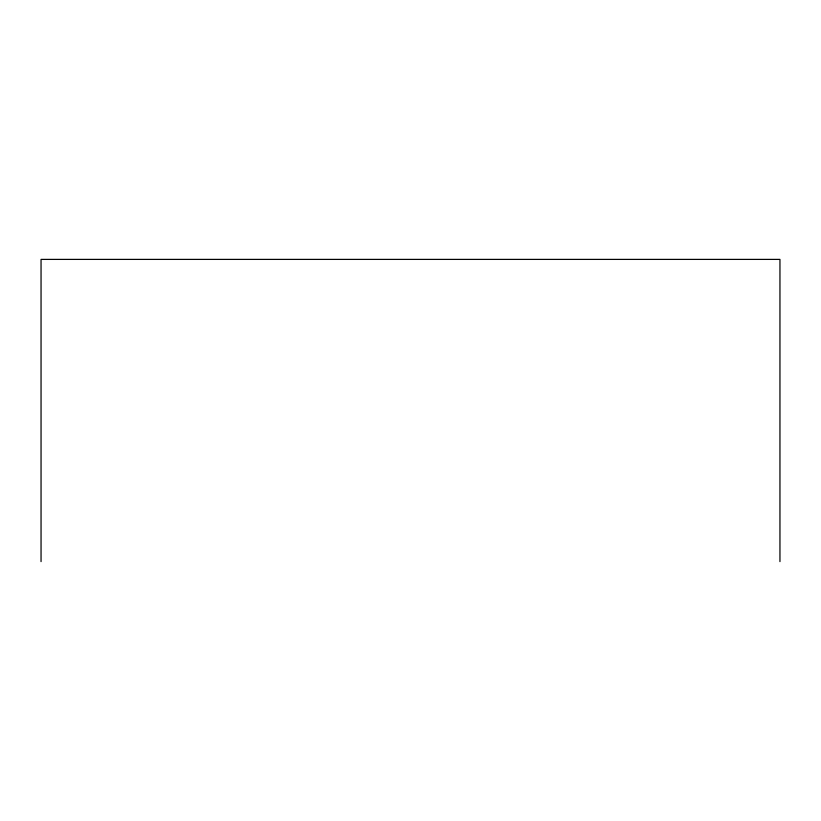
<?xml version="1.0" encoding="UTF-8"?>
<svg xmlns="http://www.w3.org/2000/svg" width="821" height="821" viewBox="0 0 821 821"><rect width="100%" height="100%" fill="white"/><g stroke="black" fill="none" stroke-linecap="round" stroke-linejoin="round"><path stroke-width="1.23" d="M779.95 561.605L779.95 259.395L41.05 259.395L41.05 561.605"/></g></svg>
